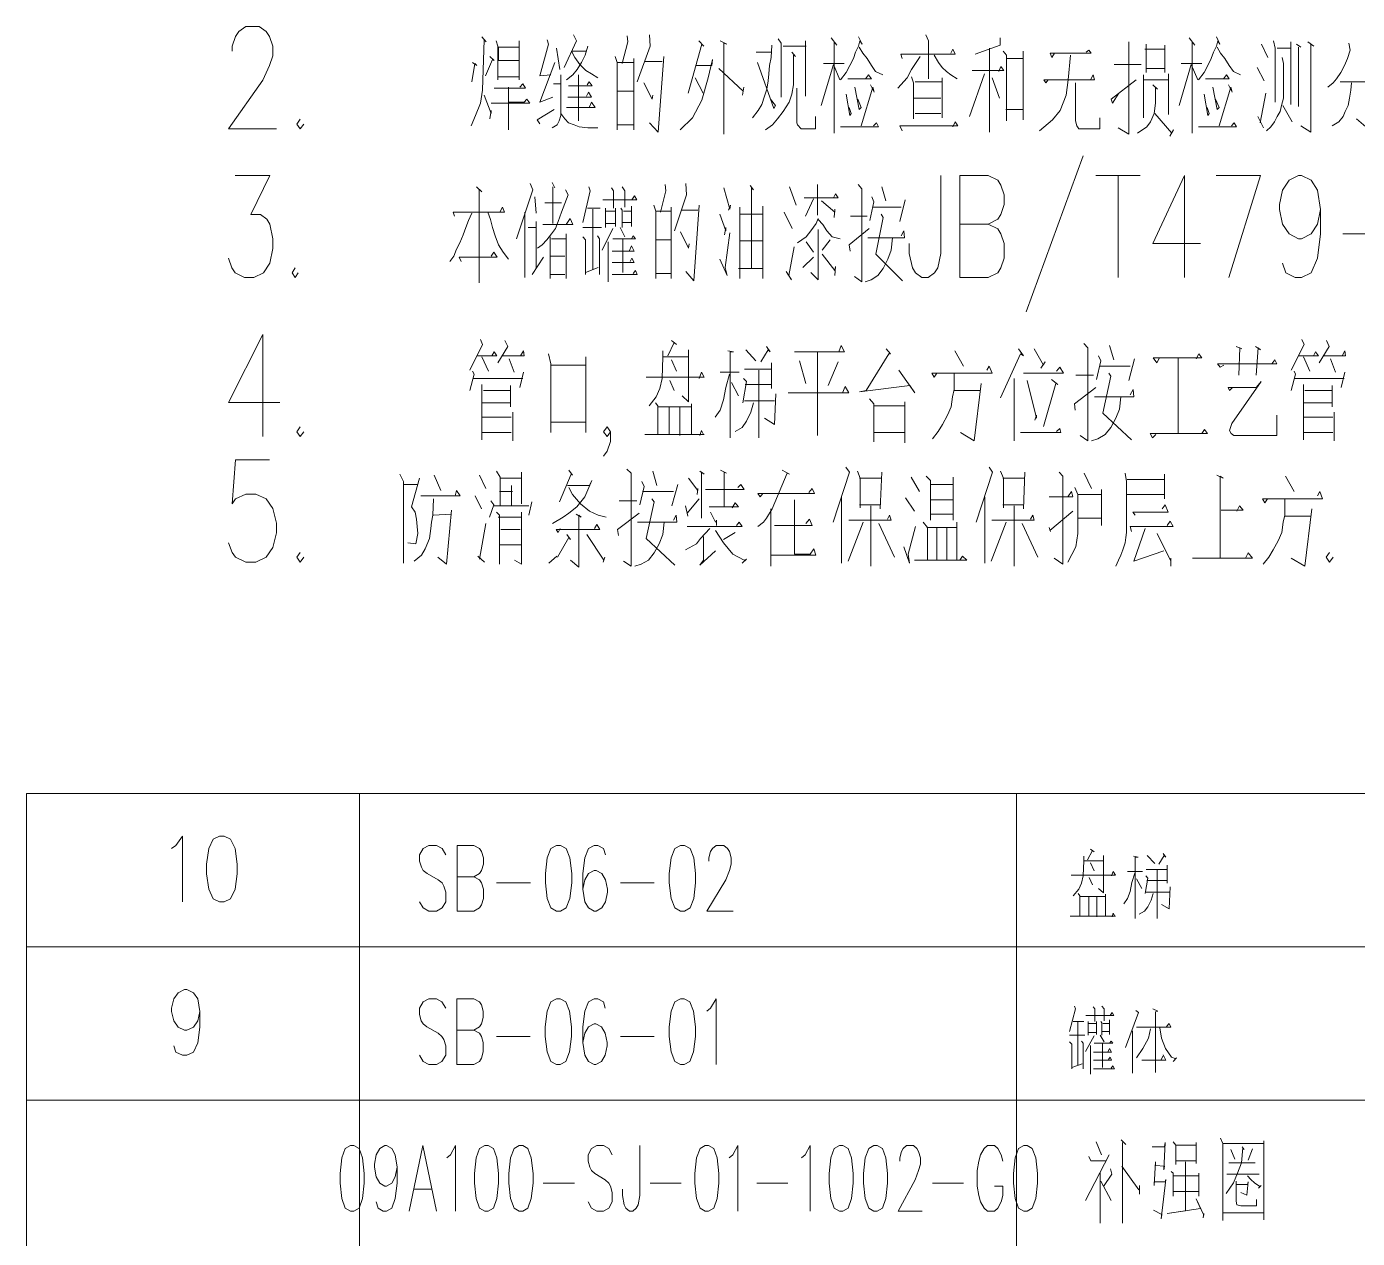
# Model space of a CAD drawing. Header units: millimetres. Extents: x 0 to 829, y 0 to 586.
# Drawn here: x 592.5 to 652.4, y 215.3 to 269.8 of the extents above; entities that cross this region are included whole.
import ezdxf

# ---------------------------------------------------------------- set-up
doc = ezdxf.new("R2010")
doc.units = ezdxf.units.MM

msp = doc.modelspace()

# ---------------------------------------------------------------- linework, layer by layer
at = {"color": 0, "lineweight": 0}
for points in [[(601.740111, 268.717889), (601.740111, 268.936611), (601.891806, 269.374056), (602.047028, 269.596306), (602.353944, 269.815028), (602.96425, 269.815028), (603.271167, 269.596306), (603.426389, 269.374056), (603.578083, 268.936611), (603.578083, 268.499167), (603.426389, 268.061722), (603.119472, 267.405556), (601.584889, 265.214806), (603.733306, 265.214806)], [(612.979611, 269.352889), (613.173639, 269.123583), (613.078389, 269.215306), (613.011361, 266.961056), (612.916111, 266.364861), (612.690333, 265.811), (612.496306, 265.352389)], [(613.625194, 269.169444), (613.688694, 268.940139), (613.688694, 267.423194), (613.688694, 267.560778), (614.655306, 267.560778), (614.655306, 267.423194), (614.655306, 269.169444), (614.655306, 268.894278), (613.720444, 268.894278), (613.720444, 268.294556), (614.623556, 268.294556)], [(615.911194, 269.215306), (615.974694, 269.031861), (615.590167, 267.606639), (616.073472, 267.6525)], [(616.331, 268.848417), (616.48975, 267.881806)], [(617.103583, 269.444611), (617.230583, 269.169444), (616.683778, 267.973528)], [(617.745639, 268.940139), (617.618639, 268.527389), (617.456361, 268.202833), (617.265861, 267.881806), (617.071833, 267.6525), (616.782556, 267.423194)], [(619.520111, 269.39875), (619.551861, 269.123583), (619.294333, 268.156972)], [(620.518472, 269.444611), (620.550222, 268.940139), (619.968139, 267.327944)], [(622.740972, 269.169444), (622.963222, 268.940139), (622.867972, 269.031861), (622.257667, 266.823472)], [(623.704056, 269.169444), (623.996861, 269.031861), (623.866333, 269.077722), (623.866333, 264.981972)], [(626.025333, 268.986), (625.993583, 268.432139), (625.926556, 268.06525), (625.894806, 267.698361), (625.863056, 267.373806), (625.799556, 267.006917), (625.700778, 266.685889), (625.573778, 266.319), (625.4115, 266.040306), (625.153972, 265.719278)], [(626.314611, 269.261167), (626.441611, 269.077722), (626.441611, 266.640028)], [(626.540389, 268.940139), (627.5705, 268.940139)], [(627.53875, 269.169444), (627.53875, 266.685889)], [(628.695861, 269.307028), (628.953389, 268.986), (628.826389, 269.123583), (628.826389, 265.027833)], [(629.92, 269.352889), (630.082278, 269.031861), (629.987028, 269.169444), (629.92, 268.940139), (629.793, 268.664972), (629.694222, 268.386278), (629.535472, 268.06525), (629.373194, 267.744222), (629.115667, 267.423194)], [(629.955278, 268.894278), (630.114028, 268.619111), (630.308056, 268.386278), (630.502083, 268.06525), (630.692583, 267.790083), (631.017139, 267.6525)], [(632.950361, 269.444611), (633.077361, 269.169444), (633.077361, 267.469056)], [(636.298222, 269.307028), (636.298222, 268.986), (635.169333, 268.57325)], [(635.814917, 268.848417), (635.814917, 265.073694)], [(641.420556, 268.111111), (642.641167, 268.111111), (642.094361, 268.111111), (642.094361, 269.123583), (642.094361, 264.981972), (641.611056, 265.260667)], [(642.866944, 269.031861), (642.866944, 267.744222), (642.866944, 267.927667), (643.706556, 267.927667), (643.706556, 267.744222), (643.706556, 268.986), (643.706556, 268.802556), (642.803444, 268.802556)], [(644.800167, 269.307028), (645.057694, 268.986), (644.930694, 269.123583), (644.930694, 265.027833)], [(646.024306, 269.352889), (646.186583, 269.031861), (646.087806, 269.169444), (646.024306, 268.940139), (645.897306, 268.664972), (645.798528, 268.386278), (645.639778, 268.06525), (645.4775, 267.744222), (645.219972, 267.423194)], [(646.056056, 268.894278), (646.218333, 268.619111), (646.412361, 268.386278), (646.602861, 268.06525), (646.796889, 267.790083), (647.117917, 267.6525)], [(648.052778, 269.031861), (648.342056, 268.432139)], [(648.599583, 269.169444), (648.666611, 268.848417), (648.666611, 266.410722)], [(648.761861, 268.848417), (649.375694, 268.848417)], [(649.375694, 269.123583), (649.375694, 266.319)], [(649.633222, 269.031861), (649.823722, 268.894278)], [(649.728472, 268.894278), (649.728472, 266.22375)], [(650.275278, 269.031861), (650.275278, 265.073694), (649.823722, 265.352389)], [(650.148278, 269.123583), (650.405806, 268.940139)], [(651.982722, 269.077722), (652.046222, 268.756694), (651.919222, 268.386278), (651.788694, 268.06525), (651.629944, 267.744222), (651.435917, 267.469056), (651.273639, 267.282083), (651.047861, 267.098639)], [(613.335917, 268.478), (613.529944, 268.294556), (613.462917, 268.340417), (613.141889, 267.606639)], [(617.004806, 268.710833), (617.682139, 268.710833)], [(617.004806, 268.710833), (617.167083, 268.432139), (617.392861, 268.111111), (617.650389, 267.835944), (617.907917, 267.698361), (618.197194, 267.514917)], [(618.969778, 268.478), (619.068556, 268.202833), (619.068556, 265.165417)], [(619.809389, 268.386278), (619.809389, 265.165417)], [(621.160528, 268.478), (620.903, 265.073694), (620.518472, 265.489972)], [(622.642194, 268.06525), (623.319528, 268.06525), (623.351278, 268.340417), (623.15725, 267.514917), (622.867972, 266.502444), (622.448167, 265.719278), (621.901361, 265.165417)], [(625.31625, 268.664972), (626.025333, 268.664972)], [(626.991944, 268.527389), (626.991944, 267.190361), (626.924917, 266.777611), (626.797917, 266.410722), (626.540389, 265.994444), (626.282861, 265.673417), (626.057083, 265.39825), (625.736056, 265.165417)], [(626.924917, 268.664972), (627.087194, 268.478)], [(632.692833, 268.478), (632.304778, 267.881806), (632.11075, 267.514917), (631.690944, 267.052778)], [(631.884972, 268.386278), (631.821472, 268.57325), (634.26975, 268.57325), (634.170972, 268.802556), (634.075722, 268.619111)], [(633.334889, 268.527389), (633.528917, 268.202833), (633.691194, 267.973528), (633.881694, 267.790083), (634.075722, 267.6525), (634.365, 267.469056)], [(636.42875, 268.710833), (636.5875, 268.527389), (636.5875, 265.581694)], [(636.5875, 268.386278), (637.328333, 268.386278)], [(637.328333, 268.710833), (637.328333, 265.627556)], [(639.455583, 268.527389), (639.356806, 267.423194), (639.261556, 266.73175), (639.004028, 266.040306), (638.647722, 265.627556), (638.069167, 265.119556)], [(638.7465, 268.619111), (638.615972, 268.432139), (638.552472, 268.619111), (640.386917, 268.619111), (640.291667, 268.756694), (640.164667, 268.664972)], [(648.987639, 268.432139), (649.051139, 268.156972), (649.051139, 266.594167), (648.955889, 266.269611), (648.892389, 265.994444), (648.761861, 265.765139), (648.634861, 265.535833), (648.472583, 265.306528), (648.278556, 265.119556)], [(612.563333, 268.202833), (612.753833, 268.06525), (612.658583, 268.156972), (612.528056, 267.327944)], [(616.2675, 268.202833), (615.590167, 266.410722), (616.168722, 266.640028)], [(616.525028, 267.6525), (616.525028, 265.811), (616.458, 265.581694), (616.36275, 265.39825), (616.136972, 265.260667)], [(617.329361, 267.6525), (617.329361, 265.581694)], [(619.100306, 268.202833), (619.777639, 268.202833)], [(620.324444, 268.248694), (621.097028, 268.248694)], [(623.640556, 267.927667), (624.737694, 266.915194), (624.769444, 267.098639), (624.702417, 266.73175)], [(625.37975, 268.202833), (626.120583, 266.132028), (626.184083, 266.269611), (625.958306, 266.548306)], [(628.247833, 266.269611), (628.794639, 268.111111), (629.083917, 267.423194)], [(628.343083, 268.156972), (629.277944, 268.156972)], [(629.436694, 267.469056), (630.502083, 267.469056), (630.371556, 267.6525), (630.244556, 267.469056)], [(635.589139, 267.698361), (634.911806, 265.765139)], [(635.042333, 267.835944), (636.4605, 267.835944), (636.329972, 268.019389), (636.234722, 267.790083)], [(638.457222, 267.423194), (638.358444, 267.282083), (638.263194, 267.423194), (640.549194, 267.423194), (640.485694, 267.6525), (640.355167, 267.423194)], [(642.739944, 265.719278), (642.739944, 267.6525), (642.739944, 267.423194), (643.865306, 267.423194), (643.865306, 267.698361), (643.865306, 265.856861)], [(644.348611, 266.269611), (644.898944, 268.111111), (645.188222, 267.423194)], [(644.447389, 268.156972), (645.378722, 268.156972)], [(645.541, 267.469056), (646.602861, 267.469056), (646.475861, 267.6525), (646.345333, 267.469056)], [(647.85875, 267.973528), (648.183306, 267.373806)], [(613.399417, 266.364861), (615.138611, 266.364861), (615.008083, 266.548306), (614.881083, 266.410722), (614.172, 266.410722), (614.172, 267.098639), (614.172, 265.165417)], [(613.529944, 267.052778), (614.944583, 267.052778), (614.817583, 267.236222), (614.687056, 267.098639)], [(616.200472, 267.236222), (616.525028, 267.236222)], [(616.877806, 267.1445), (617.939667, 267.1445), (617.812667, 267.327944), (617.713889, 267.190361)], [(620.260944, 267.282083), (620.645472, 266.548306), (620.677222, 266.73175)], [(622.578694, 267.514917), (622.931472, 266.823472)], [(627.150694, 267.052778), (627.150694, 265.489972), (627.182444, 265.39825), (627.344722, 265.214806), (627.990306, 265.214806), (627.990306, 265.765139)], [(629.76125, 267.098639), (629.955278, 266.086167), (630.050528, 266.177889), (629.88825, 266.548306)], [(630.470333, 267.190361), (630.629083, 266.869333), (630.565583, 267.098639), (630.050528, 265.352389)], [(632.304778, 267.560778), (632.400028, 267.282083), (632.400028, 265.673417)], [(632.467056, 267.327944), (633.655917, 267.327944)], [(633.691194, 267.514917), (633.691194, 265.719278)], [(635.945444, 267.514917), (636.266472, 266.594167)], [(639.681361, 267.282083), (639.681361, 265.581694), (639.744861, 265.352389), (639.840111, 265.214806), (640.774972, 265.214806), (640.774972, 265.719278)], [(641.642806, 266.823472), (641.353528, 266.364861), (641.290028, 266.548306), (642.418917, 267.423194)], [(643.15975, 267.190361), (643.382, 267.006917), (643.28675, 267.098639), (643.28675, 266.364861), (643.22325, 265.902722), (643.060972, 265.535833), (642.902222, 265.306528), (642.482417, 265.027833)], [(645.862028, 267.098639), (646.056056, 266.086167), (646.154833, 266.177889), (645.992556, 266.548306)], [(646.571111, 267.190361), (646.733389, 266.869333), (646.669889, 267.098639), (646.154833, 265.352389)], [(652.11325, 267.282083), (652.077972, 266.961056), (652.014472, 266.594167), (651.950972, 266.269611), (651.820444, 265.994444), (651.725194, 265.765139), (651.531167, 265.535833), (651.241889, 265.352389)], [(651.594667, 267.327944), (652.949333, 267.327944), (652.755306, 265.306528), (652.3355, 265.673417)], [(613.078389, 266.73175), (613.399417, 265.902722), (613.399417, 266.040306), (613.335917, 265.673417)], [(616.846056, 266.640028), (617.907917, 266.640028), (617.780917, 266.869333), (617.682139, 266.685889)], [(619.068556, 266.915194), (619.777639, 266.915194)], [(629.373194, 266.777611), (629.535472, 265.811), (629.598972, 265.902722), (629.503722, 266.177889)], [(632.400028, 266.594167), (633.624167, 266.594167)], [(645.4775, 266.777611), (645.639778, 265.811), (645.703278, 265.902722), (645.6045, 266.177889)], [(647.989278, 265.489972), (648.246806, 266.823472)], [(615.590167, 265.444111), (615.459639, 265.627556), (616.232222, 266.086167)], [(616.525028, 265.902722), (616.715528, 265.673417), (616.877806, 265.489972), (617.135333, 265.39825), (617.361111, 265.306528), (617.745639, 265.260667), (618.197194, 265.260667)], [(616.782556, 266.177889), (618.070194, 266.177889), (617.907917, 266.410722), (617.812667, 266.177889)], [(632.467056, 265.902722), (633.624167, 265.902722)], [(636.55575, 266.086167), (637.296583, 266.086167)], [(643.255, 265.902722), (644.027583, 265.027833), (644.091083, 265.165417), (643.932333, 264.89025)], [(649.019389, 266.269611), (649.439194, 265.535833)], [(604.80575, 265.65225), (604.654056, 265.433528), (604.80575, 265.214806), (604.960972, 265.433528)], [(619.100306, 265.39825), (619.777639, 265.39825)], [(629.115667, 265.306528), (630.823111, 265.306528), (630.727861, 265.489972), (630.597333, 265.352389)], [(631.884972, 265.119556), (631.789722, 265.352389), (634.39675, 265.352389), (634.26975, 265.535833), (634.170972, 265.306528)], [(645.219972, 265.306528), (646.927417, 265.306528), (646.828639, 265.489972), (646.701639, 265.352389)], [(647.894028, 265.765139), (648.151556, 265.260667)], [(640.037667, 263.997722), (637.472972, 256.988028)], [(601.870639, 263.122833), (603.436972, 263.122833), (602.58325, 261.369528), (603.010111, 261.369528), (603.295861, 261.150806), (603.436972, 260.932083), (603.578083, 260.272389), (603.578083, 259.834944), (603.436972, 259.178778), (603.151222, 258.741333), (602.724361, 258.522611), (602.2975, 258.522611), (601.870639, 258.741333), (601.729528, 258.960056), (601.584889, 259.3975)], [(633.627694, 263.122833), (633.627694, 259.616222), (633.486583, 258.960056), (633.341944, 258.741333), (633.059722, 258.522611), (632.773972, 258.522611), (632.488222, 258.741333), (632.347111, 258.960056), (632.202472, 259.616222), (632.202472, 260.053667)], [(634.481417, 258.522611), (634.481417, 263.122833), (635.765528, 263.122833), (636.192389, 262.904111), (636.3335, 262.685389), (636.474611, 262.244417), (636.474611, 261.806972), (636.3335, 261.369528), (636.192389, 261.150806), (635.765528, 260.932083)], [(640.605639, 263.122833), (642.598833, 263.122833)], [(641.604, 263.122833), (641.604, 258.522611)], [(644.592028, 263.122833), (643.170333, 260.053667), (645.304639, 260.053667)], [(644.592028, 263.122833), (644.592028, 258.522611)], [(646.01725, 263.122833), (648.010444, 263.122833), (646.58875, 258.522611)], [(650.71625, 261.58825), (650.575139, 260.932083), (650.289389, 260.494639), (649.862528, 260.272389), (649.721417, 260.272389), (649.294556, 260.494639), (649.008806, 260.932083), (648.864167, 261.58825), (648.864167, 261.806972), (649.008806, 262.463139), (649.294556, 262.904111), (649.721417, 263.122833), (649.862528, 263.122833), (650.289389, 262.904111), (650.575139, 262.463139), (650.71625, 261.58825), (650.71625, 260.494639), (650.575139, 259.3975), (650.289389, 258.741333), (649.862528, 258.522611), (649.576778, 258.522611), (649.149917, 258.741333), (649.008806, 259.178778)], [(612.736194, 262.614833), (612.972556, 262.385528)], [(612.856139, 262.47725), (612.856139, 258.289778)], [(615.15625, 262.752417), (615.276194, 262.47725), (614.528306, 260.268861)], [(616.74375, 262.47725), (616.863694, 262.247944), (616.563833, 261.464778), (616.412139, 261.052028), (616.292194, 260.731), (616.115806, 260.498167), (615.904139, 260.223), (615.696, 259.993694), (615.487861, 259.856111)], [(616.144028, 262.798278), (616.263972, 262.568972)], [(616.175778, 262.614833), (616.175778, 260.960306)], [(617.787972, 262.614833), (617.847944, 262.431389), (617.519861, 261.006167)], [(618.8075, 262.568972), (618.895694, 262.431389), (618.895694, 261.648222)], [(619.28375, 262.614833), (619.403694, 262.431389), (619.403694, 261.694083)], [(621.227556, 262.706556), (621.259306, 262.431389), (621.019417, 261.464778)], [(622.155361, 262.752417), (622.183583, 262.247944), (621.647361, 260.63575)], [(623.859278, 262.568972), (624.130917, 261.602361), (624.159139, 261.789333), (624.070944, 261.5565)], [(625.055194, 262.660694), (625.206889, 262.47725), (625.115167, 262.568972), (625.115167, 258.935361), (624.518972, 258.935361), (625.623167, 258.935361), (625.623167, 258.47675), (625.623167, 261.743472), (625.623167, 261.373056), (624.578944, 261.373056), (624.578944, 261.694083), (624.578944, 258.47675), (624.578944, 260.177139), (625.623167, 260.177139)], [(626.819083, 262.614833), (627.118944, 261.789333)], [(627.478778, 262.110361), (629.002778, 262.110361), (628.882833, 262.293806), (628.794639, 262.110361)], [(628.0785, 262.706556), (628.0785, 261.327194)], [(629.902361, 262.706556), (630.07875, 262.523111), (630.07875, 258.335639), (629.750667, 258.568472)], [(630.978333, 262.614833), (631.15825, 261.972778)], [(611.748417, 261.281333), (611.688444, 261.464778), (613.992083, 261.464778), (613.900361, 261.694083), (613.780417, 261.464778)], [(615.367917, 262.156222), (615.427889, 261.418917)], [(615.815944, 261.881056), (616.563833, 261.881056)], [(618.415917, 262.018639), (619.943444, 262.018639), (619.851722, 262.202083), (619.731778, 262.018639)], [(619.703556, 261.743472), (619.703556, 260.822722)], [(620.719556, 261.789333), (620.811278, 261.510639), (620.811278, 258.47675)], [(621.499194, 261.694083), (621.499194, 258.47675)], [(622.755083, 261.789333), (622.515194, 258.3815), (622.155361, 258.797778)], [(627.898583, 262.0645), (627.53875, 261.281333)], [(628.254889, 261.972778), (628.854611, 261.464778), (628.854611, 261.602361), (628.822861, 261.235472)], [(630.530306, 262.156222), (630.6185, 261.926917), (630.438583, 261.097889)], [(630.558528, 261.694083), (631.846167, 261.694083)], [(632.026083, 262.018639), (631.786194, 261.052028)], [(612.524528, 261.418917), (612.376361, 261.097889), (612.256417, 260.776861), (612.136472, 260.452306), (611.988306, 260.085417), (611.836611, 259.81025), (611.716667, 259.485694), (611.540278, 259.256389)], [(613.244194, 261.464778), (613.364139, 261.14375), (613.452333, 260.776861), (613.572278, 260.406444), (613.720444, 259.993694), (613.932111, 259.672667), (614.172, 259.348111)], [(614.916361, 261.464778), (614.916361, 258.522611)], [(615.724222, 260.914444), (617.071833, 260.914444), (616.951889, 261.189611), (616.771972, 260.914444)], [(617.728, 261.648222), (618.295972, 261.648222)], [(617.967889, 261.602361), (617.967889, 258.8895)], [(618.535861, 261.648222), (618.535861, 260.776861)], [(618.535861, 261.510639), (618.955667, 261.510639)], [(618.983889, 261.648222), (618.983889, 260.822722)], [(619.223778, 261.648222), (619.28375, 261.5565), (619.28375, 260.776861)], [(619.343722, 261.510639), (619.703556, 261.510639)], [(620.8395, 261.510639), (621.467444, 261.510639)], [(621.975444, 261.5565), (622.695111, 261.5565)], [(623.679361, 261.373056), (623.951, 260.63575), (623.951, 260.776861), (623.891028, 260.452306)], [(626.582722, 261.464778), (626.939028, 260.731)], [(628.106722, 261.189611), (628.018528, 260.960306), (627.778639, 260.63575), (627.566972, 260.360583), (627.178917, 260.085417)], [(628.106722, 261.14375), (628.314861, 260.914444), (628.494778, 260.63575), (628.734667, 260.360583), (629.0945, 260.268861)], [(629.57075, 261.281333), (630.318639, 261.281333)], [(630.946583, 261.373056), (631.038306, 261.235472), (630.710222, 259.580944), (631.906139, 258.3815)], [(615.068056, 260.776861), (615.427889, 260.776861)], [(615.427889, 261.052028), (615.427889, 258.981222)], [(616.771972, 260.498167), (616.771972, 258.47675)], [(617.519861, 260.776861), (618.355944, 260.776861)], [(618.867472, 260.731), (618.387694, 259.764389)], [(618.535861, 260.960306), (618.983889, 260.960306)], [(619.195556, 260.776861), (619.403694, 260.360583)], [(619.3155, 261.006167), (619.703556, 261.006167)], [(621.915472, 260.589889), (622.275306, 259.856111), (622.303528, 260.039556)], [(623.679361, 259.348111), (624.010972, 258.614333), (623.91925, 258.981222), (624.130917, 260.544028)], [(628.106722, 260.685139), (628.106722, 258.427361), (627.778639, 258.751917)], [(629.542528, 259.718528), (629.510778, 259.993694), (630.410361, 260.731)], [(630.350389, 260.314722), (631.994333, 260.314722), (631.966111, 260.63575), (631.846167, 260.406444)], [(634.481417, 260.932083), (635.765528, 260.932083), (636.192389, 260.713361), (636.3335, 260.494639), (636.474611, 260.053667), (636.474611, 259.3975), (636.3335, 258.960056), (636.192389, 258.741333), (635.765528, 258.522611), (634.481417, 258.522611)], [(651.714611, 260.494639), (654.275778, 260.494639)], [(616.055833, 260.360583), (616.055833, 258.47675)], [(616.115806, 260.268861), (616.74375, 260.268861)], [(617.519861, 260.360583), (617.639806, 260.223), (617.639806, 258.660194)], [(618.179556, 260.406444), (618.26775, 260.268861), (618.26775, 258.660194)], [(618.655806, 260.131278), (618.655806, 258.335639)], [(618.835722, 259.718528), (619.8235, 259.718528), (619.703556, 259.947833), (619.611833, 259.718528)], [(618.867472, 260.268861), (619.883472, 260.268861), (619.79175, 260.406444), (619.703556, 260.268861)], [(619.3155, 260.268861), (619.3155, 258.751917)], [(620.811278, 260.223), (621.467444, 260.223)], [(626.670917, 258.797778), (626.910806, 258.427361), (626.790861, 258.614333), (627.03075, 259.901972)], [(627.566972, 260.131278), (627.898583, 259.672667)], [(628.646472, 260.223), (628.286639, 259.764389)], [(631.454583, 260.314722), (631.394611, 259.764389), (631.246444, 259.348111), (631.038306, 258.935361), (630.798417, 258.614333), (630.498556, 258.427361), (630.230444, 258.335639)], [(612.048278, 259.256389), (611.956556, 259.439833), (613.660472, 259.439833), (613.512306, 259.672667), (613.392361, 259.485694)], [(615.247972, 258.660194), (615.755972, 259.439833)], [(616.084056, 259.485694), (616.712, 259.485694)], [(618.835722, 259.210528), (619.8235, 259.210528), (619.731778, 259.393972), (619.643583, 259.256389)], [(627.418806, 258.981222), (627.898583, 259.439833)], [(628.286639, 259.580944), (628.854611, 258.843639), (628.882833, 259.027083), (628.854611, 258.614333)], [(604.576444, 258.960056), (604.435333, 258.741333), (604.576444, 258.522611), (604.717556, 258.741333)], [(617.639806, 258.751917), (618.207778, 258.981222)], [(618.835722, 258.660194), (619.971667, 258.660194), (619.883472, 258.843639), (619.79175, 258.706056)], [(620.8395, 258.706056), (621.467444, 258.706056)], [(616.084056, 258.660194), (616.712, 258.660194)], [(603.119472, 255.972028), (601.584889, 252.902861), (603.885, 252.902861)], [(603.119472, 255.972028), (603.119472, 251.371806)], [(612.916111, 255.742722), (613.011361, 255.509889), (612.432806, 254.359833)], [(614.009722, 255.693333), (614.14025, 255.418167), (613.688694, 254.684389)], [(621.502722, 255.693333), (621.7285, 255.509889), (621.63325, 255.601611), (621.340444, 255.005417)], [(649.876639, 255.742722), (649.975417, 255.509889), (649.393333, 254.359833)], [(650.973778, 255.693333), (651.100778, 255.418167), (650.649222, 254.684389)], [(612.753833, 255.005417), (613.656944, 255.005417), (613.529944, 255.188861), (613.431167, 255.005417)], [(613.914472, 255.005417), (614.881083, 255.005417), (614.849333, 255.234722), (614.718806, 255.005417)], [(615.974694, 255.097139), (616.073472, 254.638528), (616.073472, 251.55525), (616.073472, 252.013861), (617.650389, 252.013861), (617.650389, 251.55525), (617.650389, 254.959556), (617.650389, 254.589139), (616.105222, 254.589139)], [(621.118194, 255.234722), (621.118194, 254.959556), (621.082917, 253.992944), (620.987667, 253.534333), (620.825389, 253.163917), (620.504361, 252.751167)], [(621.149944, 254.959556), (622.275306, 254.959556), (622.275306, 255.280583), (622.275306, 252.934611), (621.986028, 253.209778)], [(624.04625, 255.234722), (624.303778, 255.188861), (624.145028, 255.188861), (624.145028, 251.322417), (624.145028, 254.268111), (623.693472, 254.268111), (624.561306, 254.268111)], [(624.854111, 255.280583), (625.302139, 254.776111)], [(625.785444, 255.418167), (625.947722, 255.188861), (625.852472, 255.280583), (625.527917, 254.73025)], [(628.074972, 251.417667), (628.074972, 255.188861), (627.041333, 255.188861), (629.295583, 255.188861), (629.136833, 255.464028), (629.038056, 255.188861)], [(631.165306, 255.326444), (631.359333, 255.097139), (631.292306, 255.097139), (630.262194, 253.439083), (629.972917, 253.393222), (632.227167, 253.671917), (632.452944, 253.347361), (631.743861, 254.359833)], [(634.255639, 255.234722), (634.643694, 254.543278)], [(637.123722, 255.326444), (637.3495, 255.005417), (637.218972, 255.097139), (636.319389, 253.118056)], [(637.832806, 255.326444), (638.249083, 254.589139), (638.316111, 254.73025), (638.122083, 254.451556)], [(640.055306, 255.55575), (640.245806, 255.372306), (640.245806, 251.184833), (639.893028, 251.417667)], [(641.212417, 255.464028), (641.406444, 254.821972)], [(643.466667, 254.913694), (643.339667, 254.684389), (643.177389, 254.913694), (645.368139, 254.913694), (645.237611, 255.097139), (645.110611, 254.867833)], [(646.913306, 255.418167), (647.170833, 255.326444), (647.075583, 255.372306), (647.043833, 254.130528)], [(647.784667, 255.418167), (648.010444, 255.280583), (647.911667, 255.372306), (647.816417, 254.130528)], [(649.714361, 255.005417), (650.617472, 255.005417), (650.490472, 255.188861), (650.391694, 255.005417)], [(650.875, 255.005417), (651.841611, 255.005417), (651.809861, 255.234722), (651.679333, 255.005417)], [(612.979611, 254.959556), (613.268889, 254.313972)], [(614.20375, 254.867833), (614.429528, 254.268111)], [(621.502722, 254.821972), (621.7285, 254.313972)], [(624.787083, 254.405694), (626.011222, 254.405694), (626.011222, 254.684389), (626.011222, 253.534333), (626.011222, 253.717778), (624.818833, 253.717778), (625.432667, 253.717778), (625.432667, 254.359833), (625.432667, 251.322417), (625.432667, 252.980472), (624.787083, 252.980472), (626.14175, 252.980472)], [(627.267111, 254.776111), (627.556389, 253.763639)], [(629.006306, 254.73025), (628.55475, 253.671917)], [(633.451306, 254.22225), (633.324306, 254.038806), (633.225528, 254.22225), (635.931333, 254.22225), (635.804333, 254.543278), (635.705556, 254.359833)], [(637.3495, 254.22225), (639.152194, 254.22225), (638.989917, 254.497417), (638.831167, 254.313972)], [(640.729111, 255.005417), (640.827889, 254.776111), (640.633861, 253.947083)], [(640.764389, 254.543278), (642.147278, 254.543278)], [(642.341306, 254.867833), (642.083778, 253.901222)], [(644.306278, 254.913694), (644.306278, 251.509389)], [(644.306278, 254.867833), (644.306278, 251.509389)], [(646.3665, 254.589139), (646.204222, 254.497417), (646.077222, 254.638528), (648.751278, 254.638528), (648.6525, 254.821972), (648.5255, 254.638528)], [(649.940139, 254.959556), (650.232944, 254.313972)], [(651.164278, 254.867833), (651.390056, 254.268111)], [(612.563333, 254.313972), (612.626833, 254.176389), (612.432806, 253.439083)], [(612.595083, 253.992944), (614.817583, 253.992944)], [(614.849333, 254.268111), (614.687056, 253.580194)], [(620.377361, 254.038806), (622.984389, 254.038806), (622.857389, 254.268111), (622.758611, 253.992944)], [(621.439222, 253.901222), (621.63325, 253.439083)], [(624.113278, 254.176389), (623.951, 253.580194), (623.85575, 253.026333), (623.693472, 252.567722), (623.467694, 252.243167)], [(624.755333, 253.992944), (624.885861, 253.855361), (624.723583, 252.88875)], [(634.223889, 254.22225), (634.223889, 253.484944), (634.160389, 253.163917), (634.096889, 252.705306), (633.934611, 252.334889), (633.708833, 251.922139), (633.514806, 251.601111), (633.257278, 251.276556)], [(636.929694, 253.992944), (636.929694, 251.184833)], [(637.50825, 253.901222), (637.928056, 252.197306), (637.928056, 252.334889), (637.864556, 252.105583)], [(638.605389, 253.947083), (638.894667, 253.717778), (638.799417, 253.763639), (638.249083, 251.830417)], [(639.699, 254.130528), (640.503333, 254.130528)], [(641.180667, 254.22225), (641.279444, 254.084667), (640.923139, 252.430139), (642.210778, 251.230694)], [(649.523861, 254.313972), (649.587361, 254.176389), (649.393333, 253.439083)], [(649.555611, 253.992944), (651.778111, 253.992944)], [(651.809861, 254.268111), (651.647583, 253.580194)], [(612.979611, 253.717778), (612.979611, 251.230694)], [(613.046639, 253.439083), (614.26725, 253.439083)], [(614.26725, 253.671917), (614.26725, 252.705306)], [(624.208528, 253.8095), (624.529556, 253.209778)], [(626.20525, 253.3015), (626.14175, 251.922139), (625.690194, 252.197306)], [(626.752056, 253.347361), (629.489611, 253.347361), (629.330861, 253.626056), (629.200333, 253.347361)], [(634.223889, 253.439083), (635.384528, 253.439083)], [(635.448028, 253.763639), (635.127, 251.184833), (634.513167, 251.55525)], [(639.66725, 252.567722), (639.6355, 252.842889), (640.602111, 253.580194)], [(640.538611, 253.163917), (642.309556, 253.163917), (642.277806, 253.484944), (642.147278, 253.255639)], [(646.754556, 253.580194), (646.624028, 253.439083), (646.560528, 253.580194), (647.816417, 253.580194), (648.042194, 253.855361), (646.719278, 251.968), (646.624028, 251.646972), (646.687528, 251.509389), (646.818056, 251.417667), (648.751278, 251.417667), (648.751278, 252.334889)], [(649.940139, 253.717778), (649.940139, 251.230694)], [(650.007167, 253.439083), (651.231306, 253.439083)], [(651.231306, 253.671917), (651.231306, 252.705306)], [(613.011361, 252.88875), (614.26725, 252.88875)], [(620.793639, 252.88875), (620.892417, 252.751167), (620.892417, 251.463528), (620.310333, 251.463528), (622.984389, 251.463528), (621.407472, 251.463528), (621.407472, 252.705306), (620.924167, 252.705306), (622.405833, 252.705306), (621.890778, 252.705306), (621.890778, 251.509389), (621.890778, 251.417667), (621.890778, 251.463528), (622.405833, 251.463528), (622.405833, 252.842889), (622.405833, 251.463528), (622.952639, 251.463528), (622.857389, 251.646972), (622.790361, 251.417667)], [(625.206889, 252.88875), (625.076361, 252.476), (624.885861, 252.059722), (624.691833, 251.784556), (624.370806, 251.601111)], [(630.424472, 253.072194), (630.6185, 252.842889), (630.6185, 251.138972), (630.6185, 251.55525), (632.001389, 251.55525), (632.001389, 251.093111), (632.001389, 252.934611), (632.001389, 252.751167), (630.65025, 252.751167)], [(641.727472, 253.163917), (641.663972, 252.613583), (641.501694, 252.197306), (641.279444, 251.784556), (641.021917, 251.463528), (640.697361, 251.276556), (640.408083, 251.184833)], [(649.975417, 252.88875), (651.231306, 252.88875)], [(613.011361, 252.243167), (614.302528, 252.243167)], [(614.366028, 252.476), (614.366028, 251.184833)], [(649.975417, 252.243167), (651.263056, 252.243167)], [(651.326556, 252.476), (651.326556, 251.184833)], [(604.80575, 251.80925), (604.654056, 251.590528), (604.80575, 251.371806), (604.960972, 251.590528)], [(612.979611, 251.55525), (614.302528, 251.55525)], [(618.761639, 251.590528), (618.609944, 251.371806), (618.454722, 251.590528), (618.609944, 251.80925), (618.761639, 251.590528), (618.761639, 251.149556), (618.609944, 250.712111), (618.454722, 250.493389)], [(637.218972, 251.55525), (639.025194, 251.55525), (638.989917, 251.738694), (638.831167, 251.601111)], [(643.307917, 251.463528), (643.145639, 251.322417), (643.050389, 251.509389), (645.625667, 251.509389), (645.498667, 251.692833), (645.368139, 251.509389)], [(649.940139, 251.55525), (651.263056, 251.55525)], [(603.426389, 250.324056), (601.891806, 250.324056), (601.740111, 248.352028), (601.891806, 248.57075), (602.353944, 248.789472), (602.812556, 248.789472), (603.271167, 248.57075), (603.578083, 248.133306), (603.733306, 247.477139), (603.733306, 247.036167), (603.578083, 246.38), (603.271167, 245.942556), (602.812556, 245.723833), (602.353944, 245.723833), (601.891806, 245.942556), (601.740111, 246.161278), (601.584889, 246.598722)], [(613.642833, 249.816056), (613.801583, 249.540889), (613.801583, 248.25325)], [(614.768194, 249.770194), (614.768194, 248.344972)], [(616.895444, 249.865444), (617.054194, 249.632611), (616.990694, 249.678472), (616.475639, 248.436694)], [(619.502472, 249.911306), (619.6965, 249.724333), (619.6965, 245.540389), (619.343722, 245.769694)], [(620.663111, 249.816056), (620.857139, 249.174)], [(622.786833, 249.816056), (622.980861, 249.678472), (622.853861, 249.770194), (622.853861, 247.702917)], [(623.721694, 249.865444), (623.979222, 249.724333), (623.883972, 249.770194), (623.883972, 248.207389), (623.206639, 248.207389), (624.526028, 248.207389), (624.367278, 248.390833), (624.23675, 248.161528)], [(626.491, 249.865444), (626.815556, 249.678472), (626.716778, 249.724333), (626.039444, 248.115667), (625.781917, 247.702917), (625.654917, 247.515944), (625.397389, 247.3325)], [(629.359083, 250.003028), (629.517833, 249.770194), (628.777, 247.515944)], [(629.874139, 249.816056), (630.001139, 249.495028), (630.001139, 248.161528)], [(630.96775, 249.770194), (630.90425, 248.115667)], [(635.800806, 250.003028), (635.959556, 249.770194), (635.218722, 247.515944)], [(636.315861, 249.816056), (636.442861, 249.495028), (636.442861, 248.161528)], [(637.409472, 249.770194), (637.345972, 248.115667)], [(638.954639, 249.770194), (639.116917, 249.58675), (639.116917, 245.632111), (638.728861, 245.907278)], [(640.083528, 249.724333), (640.404556, 249.036417)], [(641.917972, 249.724333), (641.985, 249.357444), (641.985, 247.057333), (641.949722, 246.828028), (641.917972, 246.598722), (641.822722, 246.274167), (641.727472, 246.044861), (641.628694, 245.815556), (641.501694, 245.540389)], [(609.293083, 249.678472), (609.455361, 249.357444), (609.455361, 245.677972)], [(609.487111, 249.219861), (610.097417, 249.219861)], [(610.164444, 249.495028), (609.808139, 248.207389), (609.970417, 247.978083), (610.033917, 247.653528), (610.065667, 247.3325), (610.097417, 247.011472), (610.002167, 246.549333), (609.649389, 246.598722)], [(610.83825, 249.632611), (611.131056, 248.944694)], [(612.87025, 249.632611), (613.159528, 249.036417)], [(613.801583, 249.495028), (614.736444, 249.495028)], [(614.316639, 249.174), (614.316639, 248.25325)], [(616.828417, 249.174), (617.826778, 249.174), (617.925556, 249.403306), (617.604528, 248.666), (617.248222, 248.207389), (616.895444, 247.932222), (616.637917, 247.748778), (616.154611, 247.470083)], [(620.179806, 249.357444), (620.275056, 249.128139), (620.084556, 248.299111)], [(621.788472, 249.219861), (621.530944, 248.25325)], [(622.271778, 249.495028), (622.691583, 248.944694), (622.691583, 249.036417), (622.659833, 248.76125)], [(623.044361, 248.990556), (624.783556, 248.990556), (624.624806, 249.219861), (624.494278, 249.082278)], [(629.969389, 249.495028), (630.96775, 249.495028)], [(632.290667, 249.540889), (632.675194, 248.898833)], [(632.964472, 249.58675), (633.1585, 249.403306), (633.1585, 247.607667), (633.1585, 247.886361), (634.188611, 247.886361), (634.188611, 247.607667), (634.188611, 249.540889), (634.188611, 249.219861), (633.19025, 249.219861)], [(636.411111, 249.495028), (637.409472, 249.495028)], [(642.01675, 249.449167), (643.688917, 249.449167)], [(643.688917, 249.678472), (643.688917, 248.574278)], [(646.041944, 249.632611), (646.331222, 249.495028), (646.204222, 249.58675), (646.204222, 245.907278), (644.944806, 245.907278), (647.650611, 245.907278), (647.460111, 246.136583), (647.329583, 245.907278)], [(649.132278, 249.58675), (649.520333, 248.898833)], [(610.8065, 248.574278), (610.77475, 247.8405), (610.71125, 247.515944), (610.6795, 247.240778), (610.616, 246.782167), (610.421972, 246.320028), (610.259694, 246.044861), (609.938667, 245.769694)], [(610.227944, 248.711861), (611.998889, 248.711861), (611.836611, 248.944694), (611.773111, 248.711861)], [(612.676222, 248.711861), (612.9655, 248.115667)], [(613.769833, 248.898833), (614.351917, 248.898833)], [(616.895444, 249.082278), (617.054194, 248.76125), (617.4105, 248.344972), (617.826778, 248.023944), (618.214833, 247.8405), (618.567611, 247.748778)], [(620.211556, 248.898833), (621.597972, 248.898833)], [(620.631361, 248.574278), (620.726611, 248.436694), (620.373833, 246.782167), (621.661472, 245.58625)], [(622.144778, 248.25325), (622.240028, 247.794639), (622.208278, 247.932222), (622.755083, 248.574278)], [(625.623167, 248.807111), (625.492639, 248.666), (625.397389, 248.807111), (627.940917, 248.807111), (627.845667, 249.036417), (627.683389, 248.852972)], [(625.975944, 248.115667), (625.975944, 245.540389), (625.975944, 246.044861), (628.004417, 246.044861), (627.909167, 246.320028), (627.746889, 246.090722), (627.041333, 246.090722), (627.041333, 248.528417), (627.041333, 247.378361), (626.138222, 247.378361), (627.845667, 247.378361), (627.715139, 247.653528), (627.556389, 247.470083)], [(629.165056, 248.666), (629.165056, 245.677972)], [(632.033139, 248.620139), (632.449417, 248.023944)], [(633.19025, 248.528417), (634.156861, 248.528417)], [(635.606778, 248.666), (635.606778, 245.677972)], [(638.506611, 248.666), (639.568472, 248.666), (639.504972, 248.898833), (639.342694, 248.666)], [(639.663722, 249.082278), (639.79425, 248.76125), (639.79425, 247.8405), (639.79425, 247.011472), (639.695472, 246.41175), (639.342694, 245.723833)], [(639.79425, 248.76125), (640.856111, 248.76125)], [(640.856111, 248.990556), (640.856111, 247.378361)], [(642.01675, 248.76125), (643.657167, 248.76125)], [(648.327944, 248.574278), (648.200944, 248.390833), (648.102167, 248.574278), (650.807972, 248.574278), (650.677444, 248.898833), (650.582194, 248.711861)], [(649.100528, 248.574278), (649.100528, 247.8405), (649.037028, 247.515944), (648.973528, 247.057333), (648.81125, 246.690444), (648.585472, 246.274167), (648.391444, 245.953139), (648.133917, 245.632111)], [(611.614361, 248.069806), (611.388583, 245.632111), (611.000528, 245.953139)], [(613.385306, 248.482556), (613.512306, 248.299111), (613.318278, 247.748778)], [(613.480556, 248.25325), (615.09275, 248.25325)], [(613.642833, 247.978083), (613.769833, 247.8405), (613.769833, 245.632111)], [(614.768194, 247.978083), (614.768194, 245.632111), (614.447167, 245.815556)], [(615.21975, 248.436694), (615.09275, 247.8405)], [(619.117944, 246.91975), (619.086194, 247.194917), (620.049278, 247.932222)], [(619.149694, 248.482556), (619.954028, 248.482556)], [(623.270139, 247.978083), (623.495917, 247.515944), (623.527667, 247.607667), (623.527667, 247.378361)], [(629.969389, 248.299111), (630.90425, 248.299111)], [(630.484444, 248.25325), (630.484444, 245.540389)], [(636.411111, 248.299111), (637.345972, 248.299111)], [(636.926167, 248.25325), (636.926167, 245.540389)], [(638.538361, 247.149056), (639.568472, 248.023944)], [(642.369528, 247.8405), (642.274278, 247.978083), (643.851194, 247.978083), (643.724194, 248.299111), (643.593667, 248.115667)], [(646.235972, 248.069806), (647.234333, 248.069806), (647.072056, 248.25325), (646.941528, 248.023944)], [(650.324667, 248.115667), (650.003639, 245.540389), (649.389806, 245.907278)], [(610.8065, 247.8405), (611.579083, 247.886361)], [(612.87025, 245.861417), (613.159528, 247.470083)], [(613.706333, 247.748778), (614.736444, 247.748778)], [(616.507389, 247.240778), (616.412139, 247.057333), (616.313361, 247.194917), (618.278333, 247.194917), (618.151333, 247.424222), (618.052556, 247.240778)], [(617.216472, 247.886361), (617.44225, 247.748778), (617.347, 247.8405), (617.347, 245.494528), (616.958944, 245.815556)], [(621.178167, 247.515944), (621.114667, 246.965611), (620.952389, 246.549333), (620.726611, 246.136583), (620.469083, 245.815556), (620.148056, 245.632111), (619.858778, 245.540389)], [(619.985778, 247.515944), (621.756722, 247.515944), (621.724972, 247.8405), (621.597972, 247.607667)], [(622.208278, 247.3325), (624.688306, 247.3325), (624.561306, 247.515944), (624.430778, 247.378361)], [(630.131667, 247.515944), (629.454333, 245.769694)], [(629.486083, 247.607667), (631.387556, 247.607667), (631.324056, 247.8405), (631.225278, 247.653528)], [(630.84075, 247.470083), (631.549833, 245.953139)], [(631.966111, 246.41175), (632.223639, 245.677972), (632.160139, 246.090722), (632.481167, 247.3325)], [(632.837472, 247.515944), (633.0315, 247.286639), (633.0315, 245.815556), (632.449417, 245.815556), (634.802444, 245.815556), (634.608417, 245.999), (634.477889, 245.815556)], [(633.447778, 245.815556), (633.447778, 247.286639), (632.996222, 247.286639), (634.350889, 247.286639), (634.350889, 245.815556), (634.350889, 247.515944), (634.350889, 247.240778)], [(636.573389, 247.515944), (635.896056, 245.769694)], [(635.927806, 247.607667), (637.829278, 247.607667), (637.765778, 247.8405), (637.667, 247.653528)], [(637.282472, 247.470083), (637.991556, 245.953139)], [(639.79425, 247.702917), (640.856111, 247.702917)], [(642.20725, 247.103194), (642.14375, 247.3325), (644.076972, 247.3325), (643.946444, 247.561806), (643.819444, 247.378361)], [(649.100528, 247.794639), (650.261167, 247.794639)], [(613.833333, 247.194917), (614.704694, 247.194917)], [(616.796667, 246.965611), (616.958944, 246.736306), (616.895444, 246.828028), (616.380389, 245.953139)], [(617.699778, 246.965611), (618.472361, 245.815556), (618.504111, 245.953139), (618.440611, 245.723833)], [(623.238389, 247.240778), (622.822111, 246.782167), (622.628083, 246.549333), (622.144778, 246.274167)], [(622.949111, 246.873889), (622.949111, 245.815556), (622.786833, 245.58625), (623.495917, 246.228306)], [(623.495917, 247.149056), (623.852222, 246.598722), (624.2685, 246.090722), (624.783556, 245.815556), (624.882333, 245.861417), (624.688306, 245.677972)], [(624.367278, 247.057333), (623.852222, 246.736306)], [(633.899333, 247.286639), (633.899333, 245.815556)], [(638.506611, 247.286639), (638.570111, 247.103194)], [(642.821083, 247.240778), (642.306028, 245.769694), (643.657167, 246.228306)], [(643.367889, 247.011472), (643.981722, 245.769694)], [(604.80575, 246.161278), (604.654056, 245.942556), (604.80575, 245.723833), (604.960972, 245.942556)], [(613.769833, 246.503472), (614.768194, 246.503472)], [(651.121944, 246.161278), (650.97025, 245.942556), (651.121944, 245.723833), (651.277167, 245.942556)], [(612.803222, 245.999), (613.0925, 245.723833)], [(616.348639, 245.999), (615.992333, 245.677972)], [(643.981722, 245.907278), (643.981722, 245.540389)], [(592.493806, 9.860139), (592.493806, 235.323944)], [(592.493806, 235.323944), (769.955139, 235.323944)], [(607.47275, 159.476722), (607.47275, 235.323944)], [(637.035528, 145.609028), (637.035528, 235.323944)], [(599.013139, 232.836861), (599.210694, 232.977972), (599.5035, 233.397778), (599.5035, 230.4415)], [(611.356833, 232.561694), (611.1875, 232.840389), (610.9335, 232.9815), (610.594833, 232.9815), (610.340833, 232.840389), (610.1715, 232.561694), (610.1715, 232.279472), (610.256167, 231.99725), (610.340833, 231.856139), (610.510167, 231.715028), (611.018167, 231.432806), (611.1875, 231.291694), (611.272167, 231.150583), (611.356833, 230.871889), (611.356833, 230.448556), (611.1875, 230.166333), (610.9335, 230.025222), (610.594833, 230.025222), (610.340833, 230.166333), (610.1715, 230.448556)], [(611.861306, 230.025222), (611.861306, 232.9815), (612.623306, 232.9815), (612.877306, 232.840389), (612.961972, 232.702806), (613.046639, 232.420583), (613.046639, 232.138361), (612.961972, 231.856139), (612.877306, 231.715028), (612.623306, 231.573917)], [(618.539389, 232.561694), (618.454722, 232.840389), (618.200722, 232.9815), (618.031389, 232.9815), (617.777389, 232.840389), (617.608056, 232.420583), (617.523389, 231.715028), (617.523389, 231.009472), (617.608056, 230.448556), (617.777389, 230.166333), (618.031389, 230.025222), (618.116056, 230.025222), (618.370056, 230.166333), (618.539389, 230.448556), (618.624056, 230.871889), (618.624056, 231.009472), (618.539389, 231.432806), (618.370056, 231.715028), (618.116056, 231.856139), (618.031389, 231.856139), (617.777389, 231.715028), (617.608056, 231.432806), (617.523389, 231.009472)], [(623.185472, 232.279472), (623.185472, 232.420583), (623.270139, 232.702806), (623.354806, 232.840389), (623.524139, 232.9815), (623.862806, 232.9815), (624.032139, 232.840389), (624.116806, 232.702806), (624.201472, 232.420583), (624.201472, 232.138361), (624.116806, 231.856139), (623.947472, 231.432806), (623.100806, 230.025222), (624.286139, 230.025222)], [(640.058833, 232.491139), (640.058833, 232.293583), (640.034139, 231.605667), (639.960056, 231.277583), (639.836583, 231.013), (639.589639, 230.716667)], [(640.083528, 232.293583), (640.947833, 232.293583), (640.947833, 232.526417), (640.947833, 230.847194), (640.725583, 231.04475)], [(640.355167, 232.819222), (640.528028, 232.688694), (640.453944, 232.755722), (640.231694, 232.328861)], [(642.3025, 232.491139), (642.500056, 232.459389), (642.376583, 232.459389), (642.376583, 229.697139), (642.376583, 231.803222), (642.030861, 231.803222), (642.697611, 231.803222)], [(642.916333, 232.526417), (643.262056, 232.163056)], [(643.632472, 232.621667), (643.755944, 232.459389), (643.681861, 232.526417), (643.434917, 232.131306)], [(639.490861, 231.637417), (641.487583, 231.637417), (641.388806, 231.803222), (641.314722, 231.605667)], [(640.355167, 232.194806), (640.528028, 231.834972)], [(642.351889, 231.736194), (642.228417, 231.309333), (642.154333, 230.914222), (642.030861, 230.586139), (641.858, 230.356833)], [(642.870472, 231.902), (643.805333, 231.902), (643.805333, 232.096028), (643.805333, 231.277583), (643.805333, 231.408111), (642.891639, 231.408111), (643.360833, 231.408111), (643.360833, 231.866722), (643.360833, 229.697139), (643.360833, 230.882472), (642.870472, 230.882472), (643.904111, 230.882472)], [(611.861306, 231.573917), (612.623306, 231.573917), (612.877306, 231.432806), (612.961972, 231.291694), (613.046639, 231.009472), (613.046639, 230.589667), (612.961972, 230.307444), (612.877306, 230.166333), (612.623306, 230.025222), (611.861306, 230.025222)], [(613.635778, 231.291694), (615.159778, 231.291694)], [(619.213194, 231.291694), (620.737194, 231.291694)], [(640.305778, 231.538639), (640.453944, 231.210556)], [(642.425972, 231.471611), (642.672917, 231.04475)], [(642.845778, 231.605667), (642.941028, 231.506889), (642.821083, 230.815444)], [(639.811889, 230.815444), (639.885972, 230.716667), (639.885972, 229.795917), (639.441472, 229.795917), (641.487583, 229.795917), (640.281083, 229.795917), (640.281083, 230.684917), (639.910667, 230.684917), (641.043083, 230.684917), (640.6515, 230.684917), (640.6515, 229.831194), (640.6515, 229.764167), (640.6515, 229.795917), (641.043083, 229.795917), (641.043083, 230.783694), (641.043083, 229.795917), (641.462889, 229.795917), (641.388806, 229.929972), (641.339417, 229.764167)], [(643.187972, 230.815444), (643.089194, 230.519111), (642.941028, 230.222778), (642.796389, 230.02875), (642.549444, 229.894694)], [(643.9535, 231.111778), (643.904111, 230.124), (643.558389, 230.321556)], [(592.493806, 228.423611), (769.955139, 228.423611)], [(600.293722, 225.513194), (600.194944, 225.089861), (599.997389, 224.807639), (599.701056, 224.666528), (599.602278, 224.666528), (599.305944, 224.807639), (599.111917, 225.089861), (599.013139, 225.513194), (599.013139, 225.654306), (599.111917, 226.074111), (599.305944, 226.356333), (599.602278, 226.497444), (599.701056, 226.497444), (599.997389, 226.356333), (600.194944, 226.074111), (600.293722, 225.513194), (600.293722, 224.807639), (600.194944, 224.105611), (599.997389, 223.682278), (599.701056, 223.541167), (599.5035, 223.541167), (599.210694, 223.682278), (599.111917, 223.9645)], [(611.349778, 225.661361), (611.180444, 225.940056), (610.929972, 226.081167), (610.591306, 226.081167), (610.337306, 225.940056), (610.167972, 225.661361), (610.167972, 225.379139), (610.252639, 225.096917), (610.337306, 224.955806), (610.506639, 224.814694), (611.011111, 224.532472), (611.180444, 224.391361), (611.265111, 224.25025), (611.349778, 223.971556), (611.349778, 223.548222), (611.180444, 223.266), (610.929972, 223.124889), (610.591306, 223.124889), (610.337306, 223.266), (610.167972, 223.548222)], [(611.857778, 223.124889), (611.857778, 226.081167), (612.619778, 226.081167), (612.87025, 225.940056), (612.954917, 225.802472), (613.039583, 225.52025), (613.039583, 225.238028), (612.954917, 224.955806), (612.87025, 224.814694), (612.619778, 224.673583)], [(618.532333, 225.661361), (618.447667, 225.940056), (618.197194, 226.081167), (618.027861, 226.081167), (617.773861, 225.940056), (617.604528, 225.52025), (617.519861, 224.814694), (617.519861, 224.109139), (617.604528, 223.548222), (617.773861, 223.266), (618.027861, 223.124889), (618.112528, 223.124889), (618.366528, 223.266), (618.532333, 223.548222), (618.617, 223.971556), (618.617, 224.109139), (618.532333, 224.532472), (618.366528, 224.814694), (618.112528, 224.955806), (618.027861, 224.955806), (617.773861, 224.814694), (617.604528, 224.532472), (617.519861, 224.109139)], [(623.097278, 225.52025), (623.266611, 225.661361), (623.520611, 226.081167), (623.520611, 223.124889)], [(639.639028, 225.756611), (639.688417, 225.622556), (639.416778, 224.606556)], [(640.87375, 225.756611), (640.972528, 225.622556), (640.972528, 225.096917)], [(640.157611, 225.32975), (641.4135, 225.32975), (641.339417, 225.460278), (641.240639, 225.32975)], [(640.478639, 225.721333), (640.552722, 225.622556), (640.552722, 225.065167)], [(642.401278, 225.559056), (642.52475, 225.460278), (641.932083, 223.883361)], [(643.163278, 225.622556), (643.385528, 225.527306), (643.28675, 225.492028), (643.28675, 222.765056)], [(611.857778, 224.673583), (612.619778, 224.673583), (612.87025, 224.532472), (612.954917, 224.391361), (613.039583, 224.109139), (613.039583, 223.689333), (612.954917, 223.407111), (612.87025, 223.266), (612.619778, 223.124889), (611.857778, 223.124889)], [(639.589639, 225.065167), (640.058833, 225.065167)], [(639.787194, 225.033417), (639.787194, 223.093139)], [(640.256389, 225.065167), (640.256389, 224.44075)], [(640.256389, 224.966389), (640.602111, 224.966389)], [(640.256389, 224.571278), (640.626806, 224.571278)], [(640.626806, 225.065167), (640.626806, 224.4725)], [(640.824361, 225.065167), (640.87375, 224.998139), (640.87375, 224.44075)], [(640.898444, 224.606556), (641.215944, 224.606556)], [(640.923139, 224.966389), (641.215944, 224.966389)], [(641.215944, 225.132194), (641.215944, 224.4725)], [(642.253111, 224.638306), (642.253111, 222.733306)], [(642.425972, 224.804111), (643.978194, 224.804111), (643.904111, 224.966389), (643.780639, 224.835861)], [(643.0645, 224.737083), (642.965722, 224.310222), (642.722306, 223.848083), (642.425972, 223.421222)], [(643.484306, 224.768833), (643.558389, 224.310222), (643.73125, 223.848083), (644.002889, 223.4565), (644.17575, 223.389472), (644.225139, 223.421222), (644.076972, 223.258944)], [(613.63225, 224.391361), (615.152722, 224.391361)], [(619.209667, 224.391361), (620.730139, 224.391361)], [(639.416778, 224.44075), (640.108222, 224.44075)], [(639.416778, 224.144417), (639.515556, 224.045639), (639.515556, 222.930861)], [(639.960056, 224.179694), (640.034139, 224.080917), (640.034139, 222.930861)], [(640.528028, 224.409), (640.132917, 223.717556)], [(640.355167, 223.982139), (640.355167, 222.698028)], [(640.528028, 224.080917), (641.364111, 224.080917), (641.290028, 224.179694), (641.215944, 224.080917)], [(640.799667, 224.44075), (640.972528, 224.144417)], [(640.898444, 224.080917), (640.898444, 222.994361)], [(640.503333, 223.685806), (641.314722, 223.685806), (641.215944, 223.848083), (641.141861, 223.685806)], [(640.503333, 223.322444), (641.314722, 223.322444), (641.240639, 223.4565), (641.166556, 223.357722)], [(642.672917, 223.322444), (643.755944, 223.322444), (643.632472, 223.555278)], [(643.632472, 223.52), (643.533694, 223.322444)], [(639.515556, 222.994361), (639.98475, 223.160167)], [(640.503333, 222.930861), (641.438194, 222.930861), (641.364111, 223.061389), (641.290028, 222.962611)], [(592.493806, 221.523278), (769.955139, 221.523278)], [(646.20775, 219.808778), (646.324167, 219.572417), (646.324167, 216.104611), (646.324167, 216.457389), (648.158611, 216.457389), (648.158611, 216.143417), (648.158611, 219.692361), (648.158611, 219.572417), (646.324167, 219.572417)], [(609.159028, 218.499972), (609.081417, 218.076639), (608.926194, 217.794417), (608.693361, 217.653306), (608.61575, 217.653306), (608.382917, 217.794417), (608.227694, 218.076639), (608.150083, 218.499972), (608.150083, 218.641083), (608.227694, 219.064417), (608.382917, 219.343111), (608.61575, 219.484222), (608.693361, 219.484222), (608.926194, 219.343111), (609.081417, 219.064417), (609.159028, 218.499972), (609.159028, 217.794417), (609.081417, 217.092389), (608.926194, 216.669056), (608.693361, 216.527944), (608.538139, 216.527944), (608.305306, 216.669056), (608.227694, 216.951278)], [(609.702306, 216.527944), (610.319667, 219.484222), (610.940556, 216.527944)], [(611.406222, 218.923306), (611.561444, 219.064417), (611.79075, 219.484222), (611.79075, 216.527944)], [(618.842778, 219.064417), (618.687556, 219.343111), (618.454722, 219.484222), (618.144278, 219.484222), (617.911444, 219.343111), (617.756222, 219.064417), (617.756222, 218.782194), (617.833833, 218.499972), (617.911444, 218.358861), (618.066667, 218.21775), (618.532333, 217.935528), (618.687556, 217.794417), (618.765167, 217.653306), (618.842778, 217.374611), (618.842778, 216.951278), (618.687556, 216.669056), (618.454722, 216.527944), (618.144278, 216.527944), (617.911444, 216.669056), (617.756222, 216.951278)], [(620.081028, 219.484222), (620.081028, 217.2335), (620.003417, 216.810167), (619.925806, 216.669056), (619.770583, 216.527944), (619.615361, 216.527944), (619.460139, 216.669056), (619.382528, 216.810167), (619.304917, 217.2335), (619.304917, 217.512194)], [(624.10975, 218.923306), (624.264972, 219.064417), (624.497806, 219.484222), (624.497806, 216.527944)], [(627.362361, 218.923306), (627.517583, 219.064417), (627.750417, 219.484222), (627.750417, 216.527944)], [(631.779139, 218.782194), (631.779139, 218.923306), (631.85675, 219.205528), (631.934361, 219.343111), (632.089583, 219.484222), (632.3965, 219.484222), (632.551722, 219.343111), (632.629333, 219.205528), (632.706944, 218.923306), (632.706944, 218.641083), (632.629333, 218.358861), (632.474111, 217.935528), (631.701528, 216.527944), (632.784556, 216.527944)], [(636.425222, 218.782194), (636.347611, 219.064417), (636.192389, 219.343111), (636.037167, 219.484222), (635.73025, 219.484222), (635.575028, 219.343111), (635.419806, 219.064417), (635.342194, 218.782194), (635.264583, 218.358861), (635.264583, 217.653306), (635.342194, 217.2335), (635.419806, 216.951278), (635.575028, 216.669056), (635.73025, 216.527944), (636.037167, 216.527944), (636.192389, 216.669056), (636.347611, 216.951278), (636.425222, 217.2335), (636.425222, 217.653306), (636.037167, 217.653306)], [(640.616222, 219.653556), (640.852583, 219.060889)], [(641.741583, 219.731167), (641.949722, 219.533611)], [(641.801556, 219.61475), (641.801556, 215.984667)], [(643.131528, 219.417194), (643.692444, 219.417194), (643.724194, 219.61475), (643.664222, 218.390611), (643.692444, 218.549361), (643.279694, 218.588167), (643.279694, 218.746917), (643.219722, 217.681528), (643.219722, 217.840278), (643.724194, 217.840278), (643.752417, 217.956694), (643.544278, 216.182222), (643.576028, 216.379778), (643.1915, 216.577333)], [(644.076972, 219.653556), (644.196917, 219.494806), (644.196917, 218.626972), (644.196917, 218.785722), (645.114139, 218.785722), (645.114139, 218.665778), (645.114139, 219.61475), (645.114139, 219.494806), (644.196917, 219.494806)], [(647.184944, 219.417194), (647.273139, 219.29725), (647.213167, 219.378389), (647.153194, 218.704583), (646.976806, 218.231861), (646.800417, 217.797944), (646.472333, 217.325222)], [(646.680472, 219.29725), (646.856861, 218.863333)], [(647.657667, 219.336056), (647.449528, 218.824528)], [(641.208889, 219.060889), (640.1435, 217.01125)], [(640.291667, 218.983278), (640.379861, 218.785722), (641.060722, 218.785722)], [(643.988778, 218.313), (644.076972, 218.231861), (644.076972, 217.208806), (644.076972, 217.406361), (645.230556, 217.406361), (645.230556, 217.208806), (645.230556, 218.231861), (645.230556, 218.115444), (644.076972, 218.115444), (644.641417, 218.115444), (644.641417, 218.746917), (644.641417, 216.538528), (643.812389, 216.418583), (645.31875, 216.654944), (645.114139, 217.088861), (645.466917, 216.340972), (645.466917, 216.418583), (645.438694, 216.221028)], [(646.592278, 218.704583), (647.774083, 218.704583)], [(640.796139, 218.274194), (640.796139, 215.984667)], [(641.268861, 218.429417), (641.325306, 218.193056), (640.940778, 217.642722)], [(641.769806, 218.549361), (642.538861, 217.483972)], [(646.504083, 218.193056), (647.954, 218.193056)], [(647.421306, 218.115444), (647.569472, 217.956694), (647.745861, 217.797944), (647.982222, 217.642722), (648.042194, 217.681528), (647.92225, 217.561583)], [(609.931611, 217.512194), (610.707722, 217.512194)], [(615.741861, 217.794417), (617.138861, 217.794417)], [(620.546694, 217.794417), (621.940167, 217.794417)], [(625.348, 217.794417), (626.741472, 217.794417)], [(633.250222, 217.794417), (634.643694, 217.794417)], [(640.824361, 217.879083), (641.297083, 217.01125)], [(642.570611, 217.681528), (642.570611, 217.286417)], [(647.124972, 217.364028), (647.389556, 217.247611), (647.449528, 217.840278), (647.421306, 217.720333), (646.916833, 217.720333), (646.916833, 217.879083), (646.916833, 216.972444), (646.945056, 216.813694), (647.124972, 216.774889), (647.834056, 216.774889), (647.834056, 217.050056)]]:
    msp.add_lwpolyline(points, dxfattribs=at)
for points in [[(601.179194, 233.397778), (600.886389, 233.256667), (600.688833, 232.836861), (600.590056, 232.131306), (600.590056, 231.707972), (600.688833, 231.005944), (600.886389, 230.582611), (601.179194, 230.4415), (601.37675, 230.4415), (601.673083, 230.582611), (601.870639, 231.005944), (601.969417, 231.707972), (601.969417, 232.131306), (601.870639, 232.836861), (601.673083, 233.256667), (601.37675, 233.397778)], [(616.341583, 232.9815), (616.087583, 232.840389), (615.91825, 232.420583), (615.833583, 231.715028), (615.833583, 231.291694), (615.91825, 230.589667), (616.087583, 230.166333), (616.341583, 230.025222), (616.510917, 230.025222), (616.764917, 230.166333), (616.93425, 230.589667), (617.018917, 231.291694), (617.018917, 231.715028), (616.93425, 232.420583), (616.764917, 232.840389), (616.510917, 232.9815)], [(621.919, 232.9815), (621.665, 232.840389), (621.495667, 232.420583), (621.411, 231.715028), (621.411, 231.291694), (621.495667, 230.589667), (621.665, 230.166333), (621.919, 230.025222), (622.088333, 230.025222), (622.342333, 230.166333), (622.511667, 230.589667), (622.596333, 231.291694), (622.596333, 231.715028), (622.511667, 232.420583), (622.342333, 232.840389), (622.088333, 232.9815)], [(616.338056, 226.081167), (616.084056, 225.940056), (615.914722, 225.52025), (615.830056, 224.814694), (615.830056, 224.391361), (615.914722, 223.689333), (616.084056, 223.266), (616.338056, 223.124889), (616.507389, 223.124889), (616.757861, 223.266), (616.927194, 223.689333), (617.011861, 224.391361), (617.011861, 224.814694), (616.927194, 225.52025), (616.757861, 225.940056), (616.507389, 226.081167)], [(621.915472, 226.081167), (621.661472, 225.940056), (621.492139, 225.52025), (621.407472, 224.814694), (621.407472, 224.391361), (621.492139, 223.689333), (621.661472, 223.266), (621.915472, 223.124889), (622.084806, 223.124889), (622.335278, 223.266), (622.504611, 223.689333), (622.589278, 224.391361), (622.589278, 224.814694), (622.504611, 225.52025), (622.335278, 225.940056), (622.084806, 226.081167)], [(607.067056, 219.484222), (606.834222, 219.343111), (606.679, 218.923306), (606.601389, 218.21775), (606.601389, 217.794417), (606.679, 217.092389), (606.834222, 216.669056), (607.067056, 216.527944), (607.222278, 216.527944), (607.455111, 216.669056), (607.610333, 217.092389), (607.687944, 217.794417), (607.687944, 218.21775), (607.610333, 218.923306), (607.455111, 219.343111), (607.222278, 219.484222)], [(613.110139, 219.484222), (612.877306, 219.343111), (612.722083, 218.923306), (612.644472, 218.21775), (612.644472, 217.794417), (612.722083, 217.092389), (612.877306, 216.669056), (613.110139, 216.527944), (613.265361, 216.527944), (613.498194, 216.669056), (613.649889, 217.092389), (613.7275, 217.794417), (613.7275, 218.21775), (613.649889, 218.923306), (613.498194, 219.343111), (613.265361, 219.484222)], [(614.658833, 219.484222), (614.426, 219.343111), (614.270778, 218.923306), (614.193167, 218.21775), (614.193167, 217.794417), (614.270778, 217.092389), (614.426, 216.669056), (614.658833, 216.527944), (614.814056, 216.527944), (615.046889, 216.669056), (615.202111, 217.092389), (615.279722, 217.794417), (615.279722, 218.21775), (615.202111, 218.923306), (615.046889, 219.343111), (614.814056, 219.484222)], [(623.023194, 219.484222), (622.793889, 219.343111), (622.638667, 218.923306), (622.561056, 218.21775), (622.561056, 217.794417), (622.638667, 217.092389), (622.793889, 216.669056), (623.023194, 216.527944), (623.178417, 216.527944), (623.41125, 216.669056), (623.566472, 217.092389), (623.644083, 217.794417), (623.644083, 218.21775), (623.566472, 218.923306), (623.41125, 219.343111), (623.178417, 219.484222)], [(629.066278, 219.484222), (628.833444, 219.343111), (628.678222, 218.923306), (628.600611, 218.21775), (628.600611, 217.794417), (628.678222, 217.092389), (628.833444, 216.669056), (629.066278, 216.527944), (629.2215, 216.527944), (629.454333, 216.669056), (629.609556, 217.092389), (629.687167, 217.794417), (629.687167, 218.21775), (629.609556, 218.923306), (629.454333, 219.343111), (629.2215, 219.484222)], [(630.614972, 219.484222), (630.382139, 219.343111), (630.230444, 218.923306), (630.152833, 218.21775), (630.152833, 217.794417), (630.230444, 217.092389), (630.382139, 216.669056), (630.614972, 216.527944), (630.770194, 216.527944), (631.003028, 216.669056), (631.15825, 217.092389), (631.235861, 217.794417), (631.235861, 218.21775), (631.15825, 218.923306), (631.003028, 219.343111), (630.770194, 219.484222)], [(637.356556, 219.484222), (637.123722, 219.343111), (636.9685, 218.923306), (636.890889, 218.21775), (636.890889, 217.794417), (636.9685, 217.092389), (637.123722, 216.669056), (637.356556, 216.527944), (637.511778, 216.527944), (637.744611, 216.669056), (637.896306, 217.092389), (637.973917, 217.794417), (637.973917, 218.21775), (637.896306, 218.923306), (637.744611, 219.343111), (637.511778, 219.484222)]]:
    msp.add_lwpolyline(points, close=True, dxfattribs=at)

doc.saveas('drawing.dxf')
